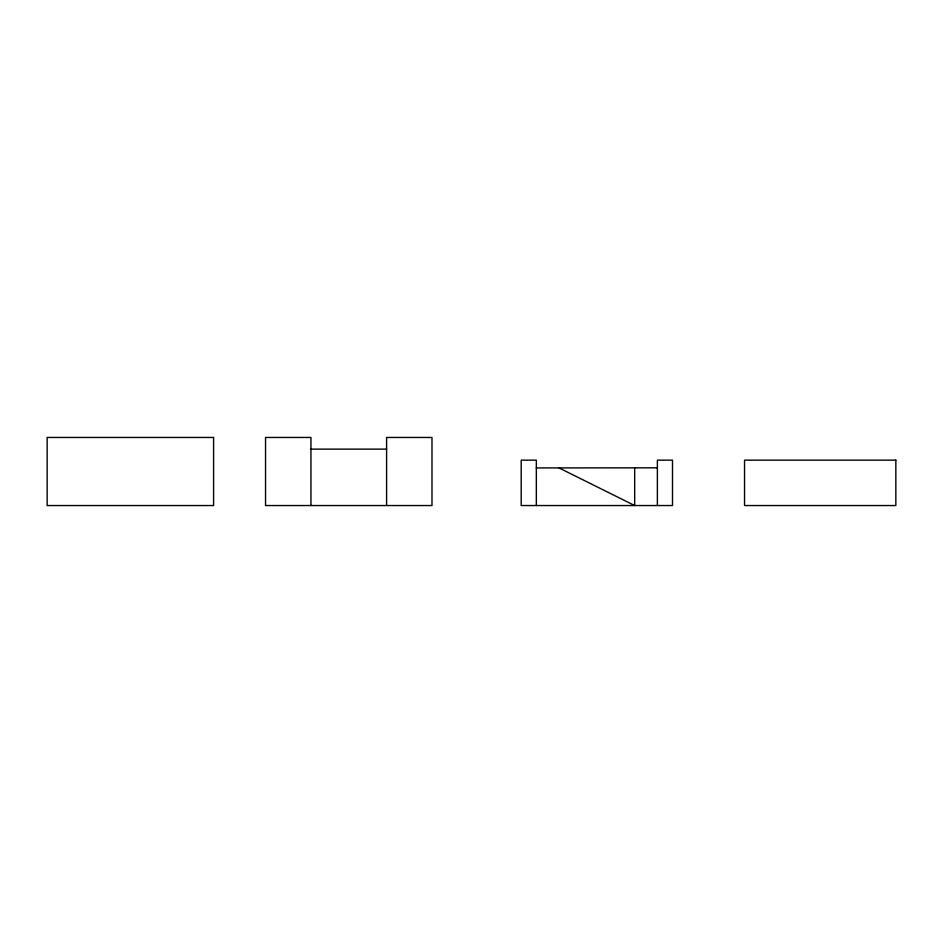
<?xml version="1.0" encoding="UTF-8"?>
<svg xmlns="http://www.w3.org/2000/svg" width="943" height="943" viewBox="0 0 943 943"><rect width="100%" height="100%" fill="white"/><g stroke="black" fill="none" stroke-linecap="round" stroke-linejoin="round"><path stroke-width="1.41" d="M536.331 467.928L657.377 467.822M310.942 449.127L386.595 449.127M559.022 467.928L634.674 505.542L634.674 467.822M657.377 505.542L657.377 460.149L672.5 460.149L672.5 505.542L521.196 505.542L521.196 460.149L536.331 460.149L536.331 505.542M386.595 505.542L386.595 437.458L431.988 437.458L431.988 505.542L265.549 505.542L265.549 437.458L310.942 437.458L310.942 505.542M213.589 437.458L47.15 437.458L47.15 505.542L213.589 505.542L213.589 437.458M895.85 460.149L744.546 460.149L744.546 505.542L895.85 505.542L895.85 460.149"/></g></svg>
